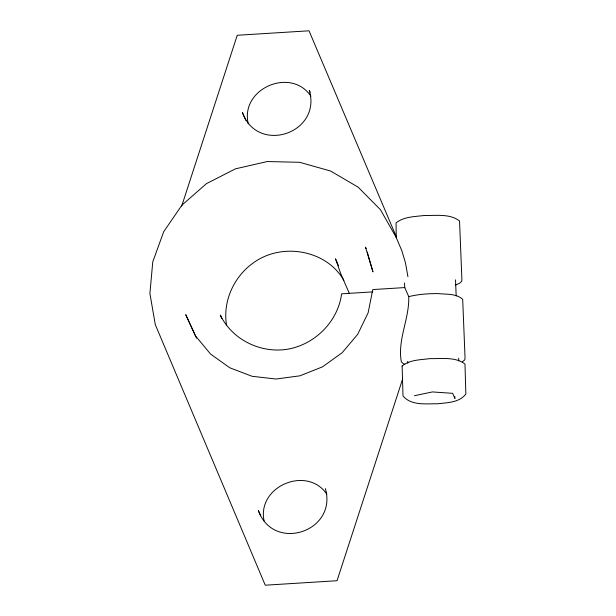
<?xml version="1.0" encoding="UTF-8"?>
<svg xmlns="http://www.w3.org/2000/svg" width="616" height="616" viewBox="0 0 616 616"><rect width="100%" height="100%" fill="white"/><g stroke="black" fill="none" stroke-linecap="round" stroke-linejoin="round"><path stroke-width="0.92" d="M196.527 338.199L185.739 314.653L195.549 335.959L210.556 354.054L229.814 367.791L252.098 376.291L275.983 379.025L299.961 375.814L322.491 366.851L342.157 352.722L357.696 334.319L368.129 312.805L372.78 289.566L404.781 287.572L408.731 296.627C409.509 318.826 397.312 339.531 401.324 361.785L403.249 363.656L404.835 364.295M181.705 206.067L237.237 35.274L309.024 30.8L396.088 236.236M402.664 378.886L337.037 580.726L265.25 585.2L155.286 324.624L149.904 293.486L152.768 261.831L163.694 231.708L181.982 205.074L206.445 183.653L235.489 168.822L267.252 161.546L299.661 162.301L330.63 171.032L358.15 187.172L380.442 209.686L396.05 237.106L401.878 250.835L405.497 262.986L407.931 276.723M462.408 361.823L464.803 359.821L465.042 357.811L462.693 299.338C456.287 293.37 446.261 294.471 438.122 293.601C428.259 293.539 418.333 294.263 408.731 296.627M455.694 285.031L459.613 283.237L461.723 281.335L461.892 279.433L459.544 220.967C449.911 213.436 435.935 215.754 424.424 215.461C414.884 216.716 403.85 216.539 396.065 222.93L396.219 237.768M414.437 395.718L432.417 391.93L452.668 393.331L454.924 398.521L454.854 396.612M372.819 291.869L341.626 293.817C337.915 321.437 315.323 344.167 288.057 349.133C261.053 353.761 232.286 339.947 220.305 315.038L221.837 318.549M310.903 96.088C290.598 66.482 239.74 88.958 248.286 123.893M326.888 494.194C306.876 464.957 256.556 486.471 264.125 521.113M343.897 280.38C328.012 252.691 290.059 243.836 262.054 257.619C237.376 269.808 221.999 297.844 226.557 325.217M310.141 92.261L309.378 90.498C321.698 133.387 257.557 154.762 242.381 112.428L245.838 120.359M366.143 248.61L365.488 247.108L372.965 271.902L367.252 252.06M338.554 265.819L335.489 258.797L340.825 273.912L349.241 293.224M260.676 515.815L258.374 510.525C273.543 552.868 337.691 531.493 325.364 488.596M455.524 279.833L456.171 295.95M458.674 358.212L458.774 360.876M404.543 283.014L404.735 287.749M407.692 361.384L407.761 363.163M402.125 365.996L403.01 395.98C411.38 405.898 426.018 403.603 437.583 403.788C447.362 402.587 459.336 402.702 465.858 394.032L464.972 364.048C455.44 356.595 441.603 358.897 430.199 358.604C420.759 359.844 409.832 359.667 402.125 365.996"/></g></svg>
